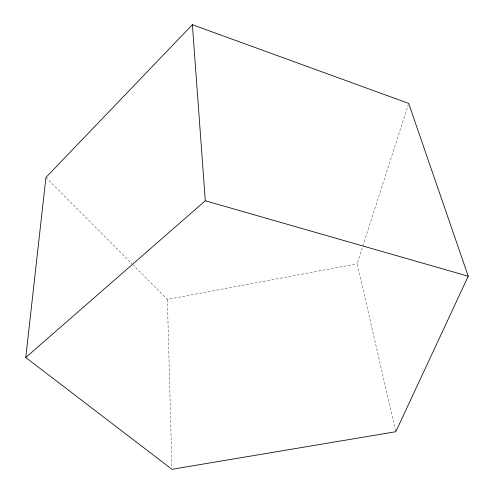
<?xml version="1.0" encoding="UTF-8"?>
<svg xmlns="http://www.w3.org/2000/svg" width="494" height="494" viewBox="0 0 494 494"><rect width="100%" height="100%" fill="white"/><g stroke="black" fill="none" stroke-linecap="round" stroke-linejoin="round"><path stroke-width="0.37" stroke-dasharray="2.47 1.85" d="M395.657 430.953L357.125 263.827L408.198 104.858M132.528 264.395L167.38 299.389L357.125 263.827M45.936 177.451L131.978 263.845M167.38 299.389L171.918 467.762"/><path stroke-width="0.74" d="M25.768 357.52L45.936 177.451L192.376 24.7L408.668 103.394L468.232 276.214L395.83 431.707L171.961 469.3L25.768 357.52L205.3 200.768L192.376 24.7M205.3 200.768L468.232 276.214"/></g></svg>
